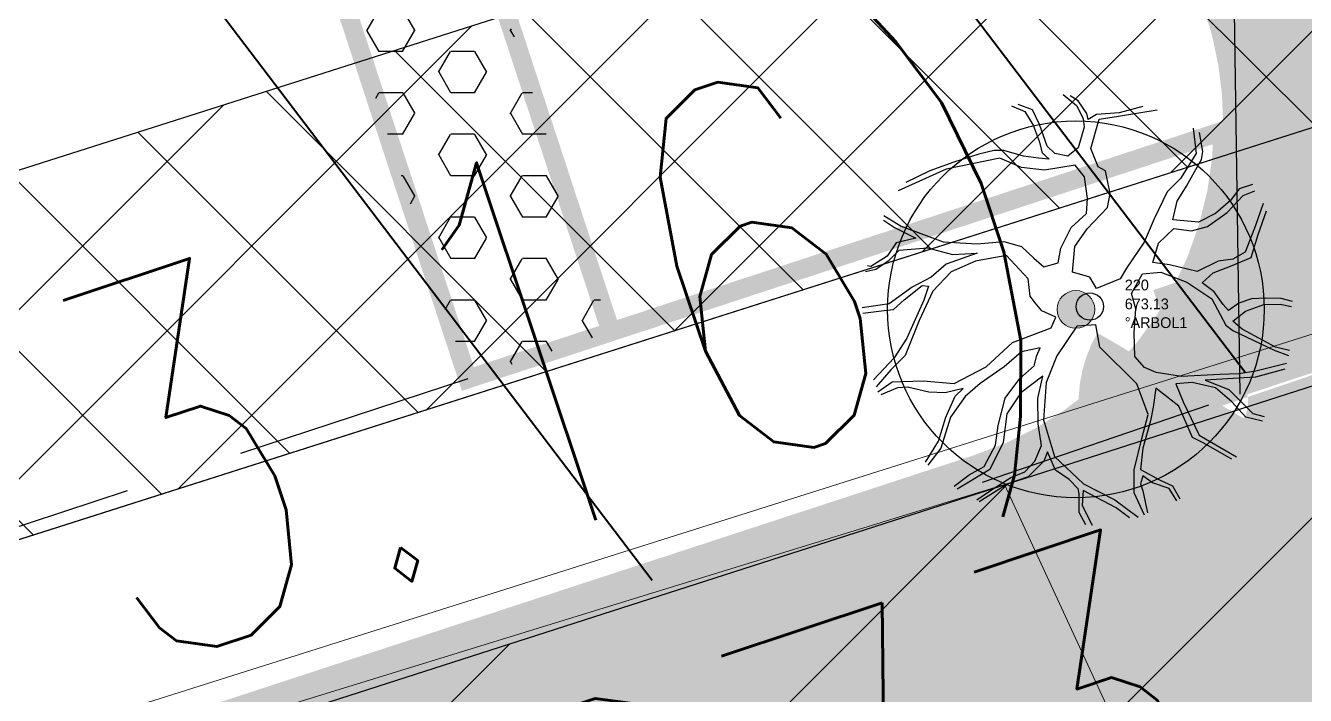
# Model space of a CAD drawing. Extents: x 350769 to 354978, y 6304672 to 6307963.
# Drawn here: x 352330.526 to 352333.924, y 6305352.437 to 6305354.215 of the extents above; entities that cross this region are included whole.
import ezdxf

# ---------------------------------------------------------------- set-up
doc = ezdxf.new("R2010")
doc.units = 0
doc.header["$PDMODE"] = 35
doc.header["$PDSIZE"] = 0.03
for name, pattern in [('CONTINUOS', [0]), ('DASHED', [19.05, 12.7, -6.35]), ('HIDDEN', [9.525, 6.35, -3.175])]:
    doc.linetypes.add(name, pattern=pattern)
doc.layers.get('0').update_dxf_attribs({"linetype": 'CONTINUOUS'})
doc.layers.get('Defpoints').update_dxf_attribs({"linetype": 'CONTINUOUS'})
for name, color, linetype in [('00-S2_ALL AREA APORTANTES', 150, 'CONTINUOUS'), ('00_Demarcacion Existente', 252, 'CONTINUOUS'), ('01_Dem Ext_Solera tipo A', 5, 'CONTINUOUS'), ('01_Dem Ext_Vereda HC', 1, 'CONTINUOUS'), ('02_Geo ext_Acotamiento', 7, 'CONTINUOUS'), ('03_Pav ext_HCV', 34, 'CONTINUOUS'), ('03_Pav proy_Baldosa Podotactil', 4, 'CONTINUOUS'), ('03_Pav proy_Rebaje de vereda', 5, 'DASHED'), ('03_Pav proy_Solera Tipo A', 1, 'CONTINUOUS'), ('03_S2_Pav ext_Borde vereda', 7, 'CONTINUOUS'), ('03_S2_Pav ext_Solera Tipo C', 16, 'CONTINUOS'), ('03_S3_Pav ext_Cota', 2, 'CONTINUOUS'), ('1-ARBOLES DIAM COPA', 252, 'ZIGZAG'), ('1-ARBOLES TRONCO', 20, 'CONTINUOUS'), ('1-PAVIMENTO', 161, 'CONTINUOUS'), ('1-SOLERA', 212, 'CONTINUOUS'), ('1-VEREDA', 251, 'CONTINUOUS'), ('2-ACHURADO PAVIMENTO HORMIGON 3', 8, 'CONTINUOUS'), ('C-TOPO-MINR', 8, 'CONTINUOUS'), ('LE_proyección abajo', 4, 'HIDDEN'), ('V-NODE-TEXT', 1, 'CONTINUOUS'), ('Z-ARBOL1', 253, 'CONTINUOUS')]:
    doc.layers.add(name, color=color, linetype=linetype)
doc.layers.add('0_ASD_TOPOGRAFIA_ELEMENTOS', color=9, linetype='CONTINUOS', lineweight=5, true_color=0xbdbdbd)
doc.styles.add('JPG_2MM', font='simplex.shx', dxfattribs={"height": 1})
doc.styles.add('ROMANS', font='romans.shx', dxfattribs={"width": 0.65})
doc.linetypes.add('SOLERA_A_DEMOLER', pattern='A,2,-0.5,0,-0.5,2,["X",STANDARD,S=2,R=0,X=-2,Y=-1],1', length=6)
doc.linetypes.add('ZIGZAG', pattern='A,0.0001,-0.2,[131,ltypeshp.shx,S=0.2,R=0,X=-0.2,Y=0],-0.4,[131,ltypeshp.shx,S=0.2,R=180,X=0.2,Y=0],-0.2', length=0.8001)
doc.dimstyles.new('Principal', dxfattribs={"dimscale": 0, "dimtxt": 2, "dimasz": 2, "dimexe": 1, "dimexo": 1, "dimtad": 1, "dimrnd": 0.05, "dimzin": 1, "dimtxsty": 'ROMANS', "dimcen": 2.5, "dimclrt": 2, "dimaunit": 2, "dimadec": 0, "dimazin": 0, "dimtfac": 1, "dimtmove": 0, "dimatfit": 3, "dimfxl": 1, "dimfxlon": 1, "dimarcsym": 0})

# ---------------------------------------------------------------- blocks, each defined once
blk = doc.blocks.new('ARBOL1')
at = {"layer": 'Z-ARBOL1', "color": 9, "linetype": 'Continuous', "true_color": 0xbdbdbd}
for p, q in [((-0.2028, 1.6137), (-0.1019, 1.5304)), ((-0.0882, 1.5663), (-0.1497, 1.6036)), ((-0.024, 1.4707), (-0.0882, 1.5663)), ((-0.5964, 1.5287), (-0.4952, 1.4837)), ((-0.4374, 1.4984), (-0.5465, 1.5383)), ((-0.4952, 1.4837), (-0.4322, 1.382)), ((-0.3835, 1.3855), (-0.4374, 1.4984)), ((-0.1019, 1.5304), (-0.0522, 1.4312)), ((-0.0125, 1.4237), (-0.024, 1.4707)), ((0.05, 1.463), (-0.0125, 1.4237)), ((0.2237, 1.4747), (0.05, 1.463)), ((0.219, 1.4499), (0.5125, 1.4985)), ((0.4046, 1.5235), (0.2237, 1.4747)), ((-0.4322, 1.382), (-0.3872, 1.2581)), ((-0.3258, 1.2208), (-0.3835, 1.3855)), ((-0.0441, 1.3656), (-0.0881, 1.2075)), ((-0.0522, 1.4312), (-0.0441, 1.3656)), ((0.007, 1.2022), (0.0705, 1.4271)), ((0.0705, 1.4271), (0.219, 1.4499)), ((0.786, 1.3589), (0.8097, 1.1643)), ((0.8608, 1.1802), (0.8337, 1.3263)), ((-0.7299, 1.189), (-0.8453, 1.1597)), ((-0.6546, 1.1874), (-0.7299, 1.189)), ((-0.5047, 1.146), (-0.6546, 1.1874)), ((-0.3872, 1.2581), (-0.3628, 1.1703)), ((-0.3628, 1.1703), (-0.3103, 1.1217)), ((-0.2678, 1.1649), (-0.3258, 1.2208)), ((-0.0881, 1.2075), (-0.1684, 1.146)), ((0.0629, 1.0633), (0.007, 1.2022)), ((0.849, 1.1185), (0.8608, 1.1802)), ((-1.0352, 1.0999), (-1.2195, 1.0326)), ((-0.6863, 1.1294), (-1.0933, 1.0469)), ((-0.8453, 1.1597), (-1.0352, 1.0999)), ((-0.5212, 1.0595), (-0.6863, 1.1294)), ((-0.391, 1.1308), (-0.5047, 1.146)), ((-0.3103, 1.1217), (-0.391, 1.1308)), ((-0.1128, 1.0777), (-0.3466, 1.039)), ((-0.1684, 1.146), (-0.2678, 1.1649)), ((-0.0408, 0.9871), (-0.1128, 1.0777)), ((0.8097, 1.1643), (0.6913, 0.9755)), ((0.797, 1.0258), (0.849, 1.1185)), ((-1.0933, 1.0469), (-1.4605, 0.8819)), ((-1.2195, 1.0326), (-1.4009, 0.9455)), ((-0.3466, 1.039), (-0.5212, 1.0595)), ((-0.0174, 0.8224), (-0.0408, 0.9871)), ((0.1189, 1.0335), (0.0629, 1.0633)), ((0.1546, 0.8602), (0.1189, 1.0335)), ((0.6913, 0.9755), (0.5894, 0.8732)), ((0.7348, 0.916), (0.797, 1.0258)), ((0.6649, 0.8012), (0.7348, 0.916)), ((1.1362, 0.8971), (1.071, 0.8071)), ((1.2383, 0.9288), (1.1362, 0.8971)), ((1.1678, 0.8462), (1.2565, 0.8805)), ((-0.0253, 0.7086), (-0.0174, 0.8224)), ((0.1345, 0.7551), (0.1546, 0.8602)), ((0.5894, 0.8732), (0.4886, 0.6682)), ((0.6312, 0.6603), (0.6649, 0.8012)), ((1.071, 0.8071), (0.9559, 0.7073)), ((1.0467, 0.7156), (1.1678, 0.8462)), ((1.3207, 0.785), (1.2612, 0.617)), ((-1.5681, 0.6944), (-1.4368, 0.6129)), ((-0.1416, 0.6028), (-0.0253, 0.7086)), ((-0.02, 0.5924), (0.1345, 0.7551)), ((0.9559, 0.7073), (0.8267, 0.6423)), ((0.8961, 0.6098), (1.0467, 0.7156)), ((1.2826, 0.5488), (1.3444, 0.7292)), ((-1.5724, 0.6578), (-1.4867, 0.6031)), ((-1.4867, 0.6031), (-1.3241, 0.5208)), ((-1.4368, 0.6129), (-1.1164, 0.494)), ((-0.2198, 0.4446), (-0.1416, 0.6028)), ((-0.1146, 0.4566), (-0.02, 0.5924)), ((0.4886, 0.6682), (0.4134, 0.4904)), ((0.5218, 0.4825), (0.6393, 0.5947)), ((0.8267, 0.6423), (0.6312, 0.6603)), ((0.6393, 0.5947), (0.7729, 0.5756)), ((0.7729, 0.5756), (0.8961, 0.6098)), ((1.2612, 0.617), (1.2065, 0.4737)), ((-1.3241, 0.5208), (-1.4749, 0.4856)), ((-1.1164, 0.494), (-0.8588, 0.4769)), ((-0.8588, 0.4769), (-0.6562, 0.4959)), ((-0.6562, 0.4959), (-0.5195, 0.457)), ((0.4134, 0.4904), (0.2794, 0.2918)), ((1.2285, 0.3735), (1.2826, 0.5488)), ((-1.4749, 0.4856), (-1.5426, 0.3831)), ((-1.5274, 0.3546), (-1.4513, 0.4298)), ((-1.4513, 0.4298), (-1.2353, 0.4462)), ((-1.2353, 0.4462), (-1.0456, 0.3972)), ((-0.8586, 0.4064), (-1.094, 0.3233)), ((-1.0456, 0.3972), (-0.8586, 0.4064)), ((-0.5195, 0.457), (-0.4264, 0.3688)), ((-0.241, 0.3334), (-0.2198, 0.4446)), ((-0.1312, 0.2612), (-0.1146, 0.4566)), ((0.4802, 0.3368), (0.5218, 0.4825)), ((1.1815, 0.4143), (1.089, 0.3616)), ((1.2065, 0.4737), (1.1815, 0.4143)), ((-1.6674, 0.3044), (-1.6938, 0.3095)), ((-1.5426, 0.3831), (-1.6674, 0.3044)), ((-1.6299, 0.2845), (-1.5274, 0.3546)), ((-1.094, 0.3233), (-1.2091, 0.2235)), ((-0.8704, 0.3446), (-1.0571, 0.2649)), ((-0.6353, 0.3894), (-0.8704, 0.3446)), ((-0.4704, 0.2106), (-0.6353, 0.3894)), ((-0.4264, 0.3688), (-0.3498, 0.3029)), ((-0.3498, 0.3029), (-0.241, 0.3334)), ((0.6072, 0.3189), (0.4802, 0.3368)), ((0.8169, 0.2662), (0.6072, 0.3189)), ((0.976, 0.3447), (0.8169, 0.2662)), ((0.9384, 0.2558), (1.0717, 0.3072)), ((1.089, 0.3616), (0.976, 0.3447)), ((1.0717, 0.3072), (1.2285, 0.3735)), ((-1.7086, 0.2675), (-1.6299, 0.2845)), ((-1.2091, 0.2235), (-1.3538, 0.1486)), ((-1.0571, 0.2649), (-1.1949, 0.1183)), ((-0.4542, 0.0795), (-0.4704, 0.2106)), ((-0.0012, 0.2236), (-0.1312, 0.2612)), ((0.0509, 0.1368), (-0.0012, 0.2236)), ((0.2299, 0.2116), (0.0509, 0.1368)), ((0.2794, 0.2918), (0.2299, 0.2116)), ((0.3182, 0.0987), (0.4017, 0.2492)), ((0.4017, 0.2492), (0.5413, 0.2611)), ((0.5413, 0.2611), (0.7395, 0.1848)), ((0.8556, 0.1819), (0.9384, 0.2558)), ((-1.3538, 0.1486), (-1.5291, 0.0218)), ((-1.4137, 0.0511), (-1.2763, 0.1594)), ((-1.1949, 0.1183), (-1.2994, -0.1052)), ((-1.2763, 0.1594), (-1.2288, 0.1567)), ((-1.2288, 0.1567), (-1.2632, 0.048)), ((0.351, -0.0165), (0.3182, 0.0987)), ((0.7395, 0.1848), (0.9283, 0.0591)), ((0.9456, 0.1135), (0.8556, 0.1819)), ((1.0163, 0.0167), (0.9456, 0.1135)), ((-1.5291, 0.0218), (-1.734, -0.0095)), ((-1.4963, -0.0228), (-1.4137, 0.0511)), ((-1.2632, 0.048), (-1.3938, -0.241)), ((-0.4161, 0.0274), (-0.4542, 0.0795)), ((-0.3659, -0.0335), (-0.4161, 0.0274)), ((0.9283, 0.0591), (1.0343, -0.1405)), ((1.0556, -0.0292), (1.0163, 0.0167)), ((1.1348, 0.0261), (1.0556, -0.0292)), ((1.2303, 0.0592), (1.1348, 0.0261)), ((1.1849, -0.0347), (1.325, 0.0155)), ((1.3409, 0.0637), (1.2303, 0.0592)), ((1.325, 0.0155), (1.4489, 0.0175)), ((1.4571, 0.0608), (1.3409, 0.0637)), ((1.4489, 0.0175), (1.535, 0.0011)), ((1.5421, 0.0381), (1.4571, 0.0608)), ((-1.7279, -0.0491), (-1.545, -0.0263)), ((-1.545, -0.0263), (-1.4963, -0.0228)), ((-0.258, -0.0797), (-0.3659, -0.0335)), ((-0.2944, -0.1624), (-0.258, -0.0797)), ((0.3367, -0.1996), (0.351, -0.0165)), ((1.0878, -0.1122), (1.1849, -0.0347)), ((-1.2994, -0.1052), (-1.4054, -0.3733)), ((-0.59, -0.2726), (-0.2944, -0.1624)), ((-0.0996, -0.1484), (-0.2527, -0.3753)), ((0.0466, -0.1378), (-0.0996, -0.1484)), ((0.0755, -0.3099), (0.0466, -0.1378)), ((1.0343, -0.1405), (1.0881, -0.1827)), ((1.159, -0.1706), (1.0878, -0.1122)), ((1.0881, -0.1827), (1.4027, -0.3324)), ((1.3206, -0.2591), (1.159, -0.1706)), ((-1.3938, -0.241), (-1.4907, -0.3891)), ((-0.7903, -0.4586), (-0.59, -0.2726)), ((0.3434, -0.3802), (0.3367, -0.1996)), ((1.414, -0.3089), (1.3206, -0.2591)), ((-1.4907, -0.3891), (-1.6464, -0.5579)), ((-1.4054, -0.3733), (-1.5151, -0.4804)), ((-0.5211, -0.3434), (-0.653, -0.4592)), ((-0.3781, -0.313), (-0.5211, -0.3434)), ((-0.425, -0.4514), (-0.4032, -0.3723)), ((-0.4032, -0.3723), (-0.3781, -0.313)), ((-0.2527, -0.3753), (-0.3326, -0.578)), ((0.3587, -0.5881), (0.0755, -0.3099)), ((0.4166, -0.4646), (0.3434, -0.3802)), ((1.4027, -0.3324), (1.5113, -0.3727)), ((1.5189, -0.3354), (1.414, -0.3089)), ((-1.5151, -0.4804), (-1.6283, -0.61)), ((-1.034, -0.585), (-0.7903, -0.4586)), ((-0.653, -0.4592), (-0.8348, -0.5846)), ((-0.5324, -0.5462), (-0.425, -0.4514)), ((0.5058, -0.5009), (0.4166, -0.4646)), ((1.4851, -0.4763), (1.2609, -0.536)), ((1.4968, -0.4343), (1.2626, -0.4915)), ((-1.6133, -0.6479), (-1.505, -0.572)), ((-1.505, -0.572), (-1.2705, -0.5656)), ((-1.2705, -0.5656), (-1.034, -0.585)), ((-0.8348, -0.5846), (-0.9499, -0.6844)), ((-0.6438, -0.698), (-0.5324, -0.5462)), ((-0.3573, -0.5284), (-0.5259, -0.6563)), ((-0.397, -0.7002), (-0.3573, -0.5284)), ((-0.3326, -0.578), (-0.3525, -0.8625)), ((0.6989, -0.5313), (0.5058, -0.5009)), ((0.7792, -0.5786), (0.6542, -0.5868)), ((0.9901, -0.5164), (0.6989, -0.5313)), ((0.9568, -0.619), (0.7792, -0.5786)), ((1.2609, -0.536), (0.879, -0.5593)), ((0.879, -0.5593), (1.0574, -0.6317)), ((1.135, -0.512), (0.9901, -0.5164)), ((1.2626, -0.4915), (1.135, -0.512)), ((-1.4657, -0.618), (-1.5925, -0.6707)), ((-1.3894, -0.6134), (-1.4657, -0.618)), ((-1.2251, -0.6512), (-1.3894, -0.6134)), ((-1.1022, -0.6553), (-1.2251, -0.6512)), ((-0.9659, -0.6237), (-1.1022, -0.6553)), ((-1.0252, -0.6828), (-0.9659, -0.6237)), ((-0.5259, -0.6563), (-0.6318, -0.8155)), ((0.4445, -0.8222), (0.3587, -0.5881)), ((0.5033, -0.6221), (0.4827, -0.7655)), ((0.6764, -0.7576), (0.5033, -0.6221)), ((0.6542, -0.5868), (0.7099, -0.7255)), ((1.0805, -0.7258), (0.9568, -0.619)), ((1.0574, -0.6317), (1.2421, -0.8143)), ((-1.0967, -0.8421), (-1.0252, -0.6828)), ((-0.9499, -0.6844), (-1.0624, -0.8423)), ((-0.6971, -0.9055), (-0.6438, -0.698)), ((-0.3927, -0.8932), (-0.397, -0.7002)), ((0.4827, -0.7655), (0.4627, -0.8705)), ((0.7821, -0.9955), (0.6764, -0.7576)), ((0.7099, -0.7255), (0.8331, -0.9797)), ((1.1887, -0.8426), (1.0805, -0.7258)), ((-1.152, -1.0238), (-1.0967, -0.8421)), ((-1.0624, -0.8423), (-1.1348, -1.0783)), ((-0.6318, -0.8155), (-0.6599, -1.0344)), ((-0.3525, -0.8625), (-0.2683, -1.1411)), ((0.3959, -1.0052), (0.4445, -0.8222)), ((0.4627, -0.8705), (0.4027, -1.0769)), ((1.3134, -0.8727), (1.1887, -0.8426)), ((1.2421, -0.8143), (1.3271, -0.8369)), ((-0.7187, -1.0552), (-0.6971, -0.9055)), ((-0.3692, -1.0578), (-0.3927, -0.8932)), ((-1.2512, -1.1843), (-1.152, -1.0238)), ((-0.8047, -1.2181), (-0.7187, -1.0552)), ((-0.6599, -1.0344), (-0.7607, -1.2393)), ((-0.4192, -1.1764), (-0.3692, -1.0578)), ((0.3367, -1.2437), (0.3959, -1.0052)), ((0.8634, -1.0366), (0.7821, -0.9955)), ((0.8331, -0.9797), (1.1177, -1.1429)), ((1.0798, -1.1613), (0.8634, -1.0366)), ((-1.1348, -1.0783), (-1.2349, -1.2065)), ((-0.3232, -1.105), (-0.3507, -1.1767)), ((-0.2607, -1.245), (-0.3232, -1.105)), ((-0.2683, -1.1411), (-0.0474, -1.3498)), ((0.4027, -1.0769), (0.3854, -1.2402)), ((-0.7607, -1.2393), (-1.0092, -1.3905)), ((-0.9193, -1.2795), (-0.8047, -1.2181)), ((-0.601, -1.3018), (-0.4964, -1.2577)), ((-0.4964, -1.2577), (-0.4192, -1.1764)), ((-0.3507, -1.1767), (-0.4694, -1.2949)), ((-0.1576, -1.316), (-0.2607, -1.245)), ((0.3378, -1.4168), (0.3367, -1.2437)), ((0.3854, -1.2402), (0.5348, -1.3199)), ((-1.0321, -1.3669), (-0.9193, -1.2795)), ((-0.6238, -1.3488), (-0.8422, -1.4865)), ((-0.7492, -1.3953), (-0.601, -1.3018)), ((-0.4694, -1.2949), (-0.6238, -1.3488)), ((-0.0888, -1.3867), (-0.1576, -1.316)), ((-0.0474, -1.3498), (0.1901, -1.472)), ((0.4036, -1.2885), (0.3851, -1.349)), ((0.3851, -1.349), (0.4023, -1.4035)), ((0.476, -1.3407), (0.4036, -1.2885)), ((0.6049, -1.3846), (0.476, -1.3407)), ((0.5348, -1.3199), (0.6295, -1.3637)), ((0.6295, -1.3637), (0.6858, -1.4641)), ((-0.8596, -1.4702), (-0.7492, -1.3953)), ((-0.0825, -1.4263), (-0.0888, -1.3867)), ((-0.082, -1.5674), (-0.0825, -1.4263)), ((-0.0502, -1.4004), (-0.0582, -1.5143)), ((0.1994, -1.5314), (-0.0502, -1.4004)), ((0.4161, -1.5877), (0.3378, -1.4168)), ((0.4023, -1.4035), (0.4389, -1.5706)), ((0.6623, -1.4787), (0.6049, -1.3846)), ((-0.0582, -1.5143), (0.0165, -1.6631)), ((0.1901, -1.472), (0.3679, -1.6026)), ((0.3013, -1.6085), (0.1994, -1.5314)), ((-0.0311, -1.6603), (-0.082, -1.5674))]:
    blk.add_line(p, q, dxfattribs=at)
at = {"layer": 'Z-ARBOL1', "color": 9, "true_color": 0xbdbdbd}
blk.add_circle((0, 0), 0.1039, dxfattribs=at)
blk = doc.blocks.new('*U828', base_point=(352333.38, 6305353.475))
at = {"layer": 'Z-ARBOL1', "linetype": 'ByBlock', "lineweight": -2, "xscale": 0.6103500074515726, "yscale": 0.6103500074515726, "zscale": 0.6103500074515726}
blk.add_blockref('ARBOL1', (352333.38, 6305353.475), dxfattribs=at)
at = {"layer": 'V-NODE-TEXT', "linetype": 'ByBlock', "char_height": 0.05}
for s, insert, attachment_point in [('220', (352333.5425, 6305353.575), 4), ('673.13', (352333.5425, 6305353.5125), 1), ('°ARBOL1', (352333.5425, 6305353.4), 4)]:
    blk.add_mtext(s, dxfattribs=dict(at, insert=insert, attachment_point=attachment_point))
blk = doc.blocks.new('*D1091')
at = {"layer": '02_Geo ext_Acotamiento', "color": 0, "lineweight": -2, "transparency": 16777216}
for p, q in [((352333.4561, 6305351.8153), (352333.7672, 6305350.865)), ((352332.6613, 6305351.0291), (352326.1549, 6305348.8992)), ((352325.049, 6305349.0633), (352325.3601, 6305348.113))]:
    blk.add_line(p, q, dxfattribs=at)
at = {"layer": '02_Geo ext_Acotamiento', "color": 0, "transparency": 16777216}
for points in [[(352332.6094, 6305351.1875), (352332.7131, 6305350.8707), (352333.6117, 6305351.3402)], [(352326.103, 6305349.0576), (352326.2067, 6305348.7408), (352325.2045, 6305348.5881)]]:
    blk.add_solid(points, dxfattribs=at)
at = {"layer": 'Defpoints', "color": 0, "transparency": 16777216}
for p in [(352333.0672, 6305353.0033), (352324.6601, 6305350.2513), (352325.2045, 6305348.5881)]:
    blk.add_point(p, dxfattribs=at)
at = {"layer": '02_Geo ext_Acotamiento', "color": 2, "transparency": 16777216, "insert": (352329.1257, 6305350.8268), "char_height": 1, "attachment_point": 5, "rotation": 18.1254, "style": 'ROMANS'}
blk.add_mtext('8,85', dxfattribs=at)
blk = doc.blocks.new('*D1098')
at = {"layer": '02_Geo ext_Acotamiento', "color": 0, "lineweight": -2, "transparency": 16777216}
for p, q in [((352330.8644, 6305355.8235), (352330.0596, 6305358.302)), ((352329.0884, 6305355.584), (352328.7796, 6305356.5351)), ((352329.7072, 6305353.6784), (352330.8644, 6305355.8235)), ((352329.3973, 6305354.6329), (352329.8728, 6305354.7873)), ((352329.3973, 6305354.6329), (352330.0171, 6305352.7239)), ((352329.3973, 6305354.6329), (352330.0171, 6305352.7239)), ((352330.0171, 6305352.7239), (352330.4927, 6305352.8783)), ((352330.326, 6305351.7728), (352330.6348, 6305350.8217))]:
    blk.add_line(p, q, dxfattribs=at)
at = {"layer": '02_Geo ext_Acotamiento', "color": 0, "transparency": 16777216}
for points in [[(352329.2469, 6305355.6354), (352328.9299, 6305355.5325), (352329.3973, 6305354.6329)], [(352330.4845, 6305351.8243), (352330.1675, 6305351.7213), (352330.0171, 6305352.7239)]]:
    blk.add_solid(points, dxfattribs=at)
at = {"layer": 'Defpoints', "color": 0, "transparency": 16777216}
for p in [(352329.1171, 6305354.5419), (352330.0171, 6305352.7239), (352329.737, 6305352.6329)]:
    blk.add_point(p, dxfattribs=at)
at = {"layer": '02_Geo ext_Acotamiento', "color": 2, "transparency": 16777216, "insert": (352331.3254, 6305357.3431), "char_height": 1, "attachment_point": 5, "rotation": 287.9897, "style": 'ROMANS'}
blk.add_mtext('2,00', dxfattribs=at)
blk = doc.blocks.new('A$C66036E5C')
at = {"layer": 'LE_proyección abajo', "color": 210, "linetype": 'DASHED', "ltscale": 20}
blk.add_arc((88.3102, 32.2046), 31.9084, 130.23191, 77.10733, dxfattribs=at)
blk = doc.blocks.new('*U4870', base_point=(352333.38, 6305353.475))
at = {"layer": 'Z-ARBOL1', "linetype": 'ByBlock', "lineweight": -2, "xscale": 0.6103500074515726, "yscale": 0.6103500074515726, "zscale": 0.6103500074515726}
blk.add_blockref('ARBOL1', (352333.38, 6305353.475), dxfattribs=at)
at = {"layer": 'V-NODE-TEXT', "linetype": 'ByBlock', "char_height": 0.05}
for s, insert, attachment_point in [('220', (352333.5425, 6305353.575), 4), ('673.13', (352333.5425, 6305353.5125), 1), ('°ARBOL1', (352333.5425, 6305353.4), 4)]:
    blk.add_mtext(s, dxfattribs=dict(at, insert=insert, attachment_point=attachment_point))
blk = doc.blocks.new('TOPOGRAFIA')
at = {"layer": '1-ARBOLES TRONCO', "lineweight": 0, "true_color": 0xbdbdbd}
h = blk.add_hatch(color=9, dxfattribs=at)
h.dxf.hatch_style = 1
h.paths.add_polyline_path([(390333.265, 6302353.462, 1), (390333.365, 6302353.462, 1)])
at = {"layer": '1-ARBOLES DIAM COPA', "color": 9, "lineweight": 0, "true_color": 0xbdbdbd}
blk.add_circle((390333.315, 6302353.462), 0.5, dxfattribs=at)
at = {"layer": '1-ARBOLES TRONCO', "color": 9, "linetype": 'Continuous', "lineweight": 0, "true_color": 0xbdbdbd}
blk.add_circle((390333.315, 6302353.462), 0.05, dxfattribs=at)
at = {"layer": '1-PAVIMENTO', "color": 9, "lineweight": 0, "true_color": 0xbdbdbd}
blk.add_lwpolyline([(390337.514, 6302354.407), (390328.048, 6302351.365)], dxfattribs=at)
at = {"layer": '1-SOLERA', "color": 9, "lineweight": 0, "true_color": 0xbdbdbd}
blk.add_line((390337.524, 6302354.529), (390328.006, 6302351.52), dxfattribs=at)
at = {"layer": '1-VEREDA', "color": 9, "lineweight": 0, "true_color": 0xbdbdbd, "flags": 128}
blk.add_lwpolyline([(390380.0782, 6302371.0739), (390359.3556, 6302362.9242), (390346.0273, 6302357.94), (390335.9051, 6302354.5687), (390327.1511, 6302351.7819), (390327.0881, 6302351.2838, -0.353169), (390323.012, 6302353.793), (390322.753, 6302354.269), (390322.335, 6302357.95), (390321.696, 6302366.337), (390320.8564, 6302376.5223), (390320.0647, 6302387.2542), (390319.3187, 6302396.3282), (390318.7336, 6302404.1325), (390317.9588, 6302413.912), (390317.1974, 6302423.9054), (390316.3973, 6302434.2974), (390315.5799, 6302445.0448), (390314.6863, 6302456.4784), (390313.971, 6302466.098), (390313.1744, 6302476.772)], format="xyb", dxfattribs=at)
blk.add_lwpolyline([(390315.1327, 6302476.7098), (390315.8277, 6302467.8277), (390316.1928, 6302463.1713), (390316.3765, 6302460.379), (390316.9477, 6302453.4011), (390317.6023, 6302444.3645), (390318.5436, 6302432.7871), (390318.5786, 6302432.4095), (390318.8092, 6302429.3615), (390319.7262, 6302417.0104), (390321.02, 6302399.7356), (390321.9594, 6302388.2883), (390323.7538, 6302365.3769), (390324.6267, 6302354.2176), (390325.6496, 6302353.0722), (390326.8674, 6302352.6729), (390335.6529, 6302355.4697), (390346.3781, 6302359.0478), (390358.6609, 6302363.5974)], dxfattribs=at)
at = {"layer": 'C-TOPO-MINR', "color": 9, "linetype": 'Continuous', "lineweight": 0, "true_color": 0xbdbdbd, "elevation": 673}
blk.add_lwpolyline([(390335.7225, 6302347.3802), (390333.1258, 6302352.9968), (390330.7039, 6302352.2518), (390328.0189, 6302351.4723), (390326.1057, 6302351.6351), (390325.3337, 6302351.9671), (390325.04, 6302352.1142), (390324.9887, 6302352.0815), (390324.9649, 6302352.1392), (390324.703, 6302352.1903), (390323.866, 6302352.7655), (390323.2692, 6302353.4483), (390322.9637, 6302353.797), (390322.7537, 6302354.1852), (390322.7211, 6302354.2561), (390322.565, 6302355.0921), (390322.5363, 6302356.1777), (390322.7169, 6302357.3279), (390322.4517, 6302358.5611), (390322.2649, 6302358.8701), (390321.8401, 6302360.6257), (390321.64, 6302361.3654), (390320.7277, 6302360.3504), (390318.6611, 6302357.1029)], dxfattribs=at)
at = {"layer": 'Z-ARBOL1', "color": 9, "lineweight": 0, "true_color": 0xbdbdbd, "xscale": 0.5713118238491006, "yscale": 0.5713118238491006, "zscale": 0.5713118238491006}
blk.add_blockref('*U4870', (390333.3521, 6302353.4694), dxfattribs=at)

msp = doc.modelspace()

# ---------------------------------------------------------------- hatches: boundary and pattern name
at = {"layer": '00-S2_ALL AREA APORTANTES', "linetype": 'DASHED', "lineweight": 40, "ltscale": 0.25}
h = msp.add_hatch(dxfattribs=at)
h.set_pattern_fill('ANSI31', color=150, scale=0.5, angle=82.24516605)
h.paths.add_polyline_path([(352342.4949, 6305372.0701), (352339.5515, 6305370.0442), (352333.1057, 6305367.2276), (352323.6447, 6305365.2435), (352324.6741, 6305350.1059), (352331.0597, 6305352.3462), (352350.9113, 6305359.3067)])
at = {"layer": '00_Demarcacion Existente'}
h = msp.add_hatch(color=253, dxfattribs=at)
h.dxf.hatch_style = 1
h.paths.add_polyline_path([(352312.2331, 6305342.9156), (352311.2819, 6305345.3223), (352327.5934, 6305351.1489), (352327.7365, 6305350.7302), (352328.6828, 6305351.0535), (352328.5445, 6305351.4584), (352350.4632, 6305358.8855), (352351.3619, 6305356.483), (352333.9227, 6305350.4952), (352331.2368, 6305349.6073)])
at = {"layer": '01_Dem Ext_Vereda HC'}
h = msp.add_hatch(dxfattribs=at)
h.set_pattern_fill('ANSI37', color=256, scale=0.1, style=0)
h.set_pattern_definition([(45, (-2097.35618, 416.16158), (-0.224506403027, 0.224506403027), []), (135, (-2097.35618, 416.16158), (-0.224506403027, -0.224506403027), [])])
edge = h.paths.add_edge_path()
edge.add_line((352324.6267, 6305354.2176), (352323.7538, 6305365.3769))
edge.add_line((352323.7538, 6305365.3769), (352321.9594, 6305388.2883))
edge.add_line((352321.9594, 6305388.2883), (352321.02, 6305399.7356))
edge.add_line((352321.02, 6305399.7356), (352319.7262, 6305417.0104))
edge.add_line((352319.7262, 6305417.0104), (352318.8092, 6305429.3615))
edge.add_line((352318.8092, 6305429.3615), (352318.5786, 6305432.4095))
edge.add_line((352318.5786, 6305432.4095), (352318.5436, 6305432.7871))
edge.add_line((352318.5436, 6305432.7871), (352317.6023, 6305444.3645))
edge.add_line((352317.6023, 6305444.3645), (352316.9477, 6305453.4011))
edge.add_line((352316.9477, 6305453.4011), (352316.3765, 6305460.379))
edge.add_line((352316.3765, 6305460.379), (352316.1928, 6305463.1713))
edge.add_line((352316.1928, 6305463.1713), (352315.8277, 6305467.8277))
edge.add_line((352315.8277, 6305467.8277), (352315.1327, 6305476.7098))
edge.add_line((352315.1327, 6305476.7098), (352314.3995, 6305486.4697))
edge.add_line((352314.3995, 6305486.4697), (352313.7052, 6305495.1448))
edge.add_line((352313.7052, 6305495.1448), (352312.752, 6305507.9856))
edge.add_line((352312.752, 6305507.9856), (352311.9229, 6305518.7511))
edge.add_line((352311.9229, 6305518.7511), (352311.3466, 6305530.8288))
edge.add_line((352311.3466, 6305530.8288), (352311.4195, 6305536.1783))
edge.add_line((352311.4195, 6305536.1783), (352311.0485, 6305538.1915))
edge.add_line((352311.0485, 6305538.1915), (352311.4278, 6305540.6007))
edge.add_line((352311.4278, 6305540.6007), (352312.8706, 6305541.961))
edge.add_line((352312.8706, 6305541.961), (352312.3195, 6305548.0065))
edge.add_line((352312.3195, 6305548.0065), (352310.4907, 6305552.1251))
edge.add_line((352310.4907, 6305552.1251), (352309.8571, 6305554.8005))
edge.add_line((352309.8571, 6305554.8005), (352308.8419, 6305562.0425))
edge.add_line((352308.8419, 6305562.0425), (352307.8405, 6305562.7805))
edge.add_line((352307.8405, 6305562.7805), (352306.9354, 6305569.1377))
edge.add_line((352306.9354, 6305569.1377), (352305.3234, 6305578.1584))
edge.add_line((352305.3234, 6305578.1584), (352304.3547, 6305583.7865))
edge.add_line((352304.3547, 6305583.7865), (352303.2696, 6305583.7297))
edge.add_line((352303.2696, 6305583.7297), (352303.301, 6305583.5002))
edge.add_line((352303.301, 6305583.5002), (352304.5513, 6305576.3294))
edge.add_line((352304.5513, 6305576.3294), (352306.0126, 6305568.0872))
edge.add_line((352306.0126, 6305568.0872), (352306.8647, 6305561.9159))
edge.add_line((352306.8647, 6305561.9159), (352307.7151, 6305555.3225))
edge.add_line((352307.7151, 6305555.3225), (352308.8329, 6305550.6402))
edge.add_line((352308.8329, 6305550.6402), (352310.8845, 6305546.6361))
edge.add_line((352310.8845, 6305546.6361), (352311.4118, 6305543.8774))
edge.add_line((352311.4118, 6305543.8774), (352310.0299, 6305538.7277))
edge.add_line((352310.0299, 6305538.7277), (352309.4795, 6305534.3039))
edge.add_line((352309.4795, 6305534.3039), (352309.4116, 6305528.2022))
edge.add_line((352309.4116, 6305528.2022), (352309.9602, 6305517.5921))
edge.add_line((352309.9602, 6305517.5921), (352310.7318, 6305507.7987))
edge.add_line((352310.7318, 6305507.7987), (352311.5892, 6305496.7346))
edge.add_line((352311.5892, 6305496.7346), (352312.4097, 6305486.1203))
edge.add_line((352312.4097, 6305486.1203), (352313.1744, 6305476.772))
edge.add_line((352313.1744, 6305476.772), (352313.971, 6305466.098))
edge.add_line((352313.971, 6305466.098), (352314.6863, 6305456.4784))
edge.add_line((352314.6863, 6305456.4784), (352315.5799, 6305445.0448))
edge.add_line((352315.5799, 6305445.0448), (352316.3973, 6305434.2974))
edge.add_line((352316.3973, 6305434.2974), (352317.1974, 6305423.9054))
edge.add_line((352317.1974, 6305423.9054), (352317.9588, 6305413.912))
edge.add_line((352317.9588, 6305413.912), (352318.7336, 6305404.1325))
edge.add_line((352318.7336, 6305404.1325), (352319.3187, 6305396.3282))
edge.add_line((352319.3187, 6305396.3282), (352320.0647, 6305387.2542))
edge.add_line((352320.0647, 6305387.2542), (352320.8564, 6305376.5223))
edge.add_line((352320.8564, 6305376.5223), (352321.696, 6305366.337))
edge.add_line((352321.696, 6305366.337), (352322.335, 6305357.95))
edge.add_line((352322.335, 6305357.95), (352322.753, 6305354.269))
edge.add_line((352322.753, 6305354.269), (352323.012, 6305353.793))
edge.add_arc((352326.6047, 6305355.0639), 3.8109, 199.4806, 277.2872)
edge.add_line((352327.0881, 6305351.2838), (352327.1511, 6305351.7819))
edge.add_line((352327.1511, 6305351.7819), (352335.9051, 6305354.5687))
edge.add_line((352335.9051, 6305354.5687), (352346.0273, 6305357.94))
edge.add_line((352346.0273, 6305357.94), (352352.723, 6305360.4452))
edge.add_line((352352.723, 6305360.4452), (352352.409, 6305361.2833))
edge.add_line((352352.409, 6305361.2833), (352346.3781, 6305359.0478))
edge.add_line((352346.3781, 6305359.0478), (352335.6529, 6305355.4697))
edge.add_line((352335.6529, 6305355.4697), (352326.8674, 6305352.6729))
edge.add_line((352326.8674, 6305352.6729), (352325.6496, 6305353.0722))
edge.add_line((352325.6496, 6305353.0722), (352324.6267, 6305354.2176))
at = {"layer": '03_Pav ext_HCV'}
h = msp.add_hatch(dxfattribs=at)
h.set_pattern_fill('SWAMP', color=256, scale=0.025, style=0)
h.set_pattern_definition([(359.999999999, (0, 0), (0.317500000006, 0.5499261309), [0.079375, -0.555625]), (90, (0.0397, -4e-13), (-0.317499999994, 0.549926130908), [0.0396875, -1.06016476181]), (90, (0.0496, -5e-13), (-0.317499999994, 0.549926130908), [0.03175, -1.06810226181]), (90, (0.02977, -3e-13), (-0.317499999994, 0.549926130908), [0.03175, -1.06810226181]), (59.999999999, (0.05953, -6e-13), (-0.317499999563, 0.549926131157), [0.0254, -0.6096]), (119.999999999, (0.01984, -2e-13), (-0.63499999957, 2.56e-10), [0.0254, -0.6096])])
edge = h.paths.add_edge_path()
edge.add_arc((352326.0592, 6305362.9001), 3.5, 23.8892, 183.8902, ccw=False)
edge.add_line((352329.2594, 6305364.3175), (352333.6705, 6305354.3587))
edge.add_arc((352332.7561, 6305353.9537), 1, -71.8746, 23.8902, ccw=False)
edge.add_line((352333.0672, 6305353.0033), (352336.1509, 6305354.0259))
edge.add_line((352336.1509, 6305354.0259), (352335.7648, 6305356.8164))
edge.add_line((352335.7648, 6305356.8164), (352332.7413, 6305382.2816))
edge.add_line((352332.7413, 6305382.2816), (352327.1287, 6305379.1174))
edge.add_arc((352405.4483, 6305410.5911), 84.4071, 201.893343, 204.555221)
edge.add_line((352328.6749, 6305375.514), (352330.5139, 6305371.3621))
edge.add_arc((352329.9653, 6305371.1191), 0.6, -115.4192, 23.8902, ccw=False)
edge.add_arc((352326.0592, 6305362.9001), 8.5, 64.58081, 115.8293)
edge.add_arc((352322.0944, 6305371.091), 0.6, 183.8903, 295.8293, ccw=False)
edge.add_line((352321.4958, 6305371.0503), (352316.0155, 6305451.6398))
edge.add_line((352316.0155, 6305451.6398), (352308.5388, 6305451.0433))
edge.add_line((352308.5388, 6305451.0433), (352315.599, 6305347.2172))
edge.add_arc((352311.611, 6305346.9073), 4, 1.9346, 4.4441, ccw=False)
edge.add_line((352315.6087, 6305347.0423), (352328.048, 6305351.365))
edge.add_line((352328.048, 6305351.365), (352324.6601, 6305350.2513))
edge.add_arc((352324.349, 6305351.2017), 1, 183.8902, 288.1254, ccw=False)
edge.add_line((352323.3513, 6305351.1339), (352323.1769, 6305353.6987))
edge.add_line((352323.1769, 6305353.6987), (352322.8726, 6305358.1729))
edge.add_line((352322.8726, 6305358.1729), (352322.5673, 6305362.6626))
edge = h.paths.add_edge_path()
edge.add_line((352325.9845, 6305452.4351), (352319.5047, 6305451.9181))
edge.add_line((352319.5047, 6305451.9181), (352323.1099, 6305398.9011))
edge.add_line((352323.1099, 6305398.9011), (352323.5014, 6305393.1439))
edge.add_arc((352362.8395, 6305395.8343), 39.4299, 183.91253, 205.08524)
edge.add_line((352327.1287, 6305379.1174), (352332.7413, 6305382.2816))
edge.add_arc((352365.8275, 6305396.3327), 35.9462, 184.38407, 203.0099, ccw=False)
edge.add_line((352329.9865, 6305393.5849), (352329.595, 6305399.342))
edge.add_line((352329.595, 6305399.342), (352325.9845, 6305452.4351))
edge = h.paths.add_edge_path()
edge.add_arc((352321.9471, 6305375.6498), 12.6687, 17.76545, 31.566)
edge.add_line((352332.7413, 6305382.2816), (352335.7648, 6305356.8164))
edge.add_line((352335.7648, 6305356.8164), (352336.1509, 6305354.0259))
edge.add_line((352336.1509, 6305354.0259), (352344.2384, 6305356.817))
edge.add_arc((352347.3003, 6305359.3908), 4, 203.8911, 220.0496, ccw=False)
edge.add_line((352343.643, 6305357.7708), (352334.0116, 6305379.5153))
at = {"layer": '03_Pav proy_Baldosa Podotactil'}
h = msp.add_hatch(dxfattribs=at)
h.set_pattern_fill('HEX', color=256, scale=0.02)
h.set_pattern_definition([(0, (0, 0), (0, 0.109985226308), [0.0635, -0.127]), (120, (0, 0), (-0.0952500000237, -0.054992613154), [0.0635, -0.127]), (60, (0.0635, 0), (-0.0952500000237, 0.054992613154), [0.0635, -0.127])])
h.paths.add_polyline_path([(352331.0766, 6305355.1784), (352331.7006, 6305353.2774), (352332.0806, 6305353.4022), (352331.4567, 6305355.3029)])
at = {"layer": '2-ACHURADO PAVIMENTO HORMIGON 3'}
h = msp.add_hatch(dxfattribs=at)
h.set_pattern_fill('ANSI31', color=256, scale=0.2)
h.set_pattern_definition([(45, (0, 0), (-0.449012806053, 0.449012806053), [])])
edge = h.paths.add_edge_path()
edge.add_line((352341.0348, 6305348.1793), (352347.0716, 6305350.1967))
edge.add_line((352347.0716, 6305350.1967), (352352.0019, 6305351.9356))
edge.add_line((352352.0019, 6305351.9356), (352360.5127, 6305355.1919))
edge.add_line((352360.5127, 6305355.1919), (352362.0477, 6305355.7931))
edge.add_arc((352331.3532, 6305347.0754), 31.9084, 15.85538, 28.5596)
edge.add_line((352359.379, 6305362.3299), (352358.5919, 6305362.0212))
edge.add_line((352358.5919, 6305362.0212), (352346.5306, 6305357.5022))
edge.add_line((352346.5306, 6305357.5022), (352337.514, 6305354.407))
edge.add_line((352337.514, 6305354.407), (352329.5636, 6305351.852))
edge.add_line((352329.5636, 6305351.852), (352329.4772, 6305351.8215))
edge.add_line((352329.4772, 6305351.8215), (352329.9523, 6305350.4304))
edge.add_line((352329.9523, 6305350.4304), (352327.1134, 6305349.4607))
edge.add_line((352327.1134, 6305349.4607), (352326.6485, 6305350.8217))
edge.add_line((352326.6485, 6305350.8217), (352312.7509, 6305345.9074))
edge.add_arc((211152.5794, 6660793.6905), 382451.7231, 291.658738429, 291.659677842, ccw=False)
edge.add_line((352306.923, 6305343.593), (352300.0479, 6305340.901))
edge.add_arc((352331.3532, 6305347.0754), 31.9084, 191.15723, 191.91256)
edge.add_arc((352331.3532, 6305347.0754), 31.9084, 191.91256, 203.81744)
edge.add_line((352302.1623, 6305334.19), (352309.395, 6305337.044))
edge.add_line((352309.395, 6305337.044), (352316.578, 6305339.886))
edge.add_arc((352317.5365, 6305337.4635), 2.6052, 97.7143, 111.5865, ccw=False)
edge.add_line((352317.1868, 6305340.0451), (352327.4086, 6305343.6779))
edge.add_line((352327.4086, 6305343.6779), (352335.441, 6305346.276))
edge.add_line((352335.441, 6305346.276), (352341.0348, 6305348.1793))
edge = h.paths.add_edge_path()
edge.add_arc((352331.3532, 6305347.0754), 31.9084, 336.67433, 358.2614)
edge.add_line((352363.2469, 6305346.1073), (352363.0887, 6305346.0448))
edge.add_line((352363.0887, 6305346.0448), (352337.01, 6305336.469))
edge.add_line((352337.01, 6305336.469), (352330.9692, 6305334.2265))
edge.add_line((352330.9692, 6305334.2265), (352314.0539, 6305328.0047))
edge.add_line((352314.0539, 6305328.0047), (352311.667, 6305327.111))
edge.add_line((352311.667, 6305327.111), (352307.7332, 6305325.6222))
edge.add_arc((352331.3532, 6305347.0754), 31.9084, 222.2476, 246.48001)
edge.add_line((352318.6196, 6305317.8179), (352334.9092, 6305324.2576))
edge.add_line((352334.9092, 6305324.2576), (352360.6537, 6305334.441))

# ---------------------------------------------------------------- linework, layer by layer
at = {"layer": '00_Demarcacion Existente', "const_width": 0.3, "flags": 128}
msp.add_lwpolyline([(352333.5689, 6305353.3711), (352344.1217, 6305356.9625)], dxfattribs=at)
at = {"layer": '01_Dem Ext_Solera tipo A', "linetype": 'SOLERA_A_DEMOLER', "ltscale": 0.25, "flags": 128}
msp.add_lwpolyline([(352328.048, 6305351.365), (352337.514, 6305354.407), (352346.5306, 6305357.5022), (352349.4552, 6305358.598)], dxfattribs=at)
at = {"layer": '01_Dem Ext_Vereda HC', "flags": 128}
msp.add_lwpolyline([(352352.0905, 6305360.2074), (352346.0273, 6305357.94), (352335.9051, 6305354.5687), (352327.1511, 6305351.7819), (352327.0881, 6305351.2838, -0.353169), (352323.012, 6305353.793), (352322.753, 6305354.269), (352322.335, 6305357.95), (352321.696, 6305366.337), (352320.8564, 6305376.5223), (352320.0647, 6305387.2542), (352319.3187, 6305396.3282), (352318.7336, 6305404.1325), (352317.9588, 6305413.912), (352317.1974, 6305423.9054), (352316.3973, 6305434.2974), (352315.5799, 6305445.0448), (352314.6863, 6305456.4784), (352313.971, 6305466.098), (352313.1744, 6305476.772)], format="xyb", dxfattribs=at)
msp.add_lwpolyline([(352315.1327, 6305476.7098), (352315.8277, 6305467.8277), (352316.1928, 6305463.1713), (352316.3765, 6305460.379), (352316.9477, 6305453.4011), (352317.6023, 6305444.3645), (352318.5436, 6305432.7871), (352318.5786, 6305432.4095), (352318.8092, 6305429.3615), (352319.7262, 6305417.0104), (352321.02, 6305399.7356), (352321.9594, 6305388.2883), (352323.7538, 6305365.3769), (352324.6267, 6305354.2176), (352325.6496, 6305353.0722), (352326.8674, 6305352.6729), (352335.6529, 6305355.4697), (352346.3781, 6305359.0478), (352351.7759, 6305361.0471), (352352.409, 6305361.2833), (352352.7232, 6305360.444)], dxfattribs=at)
at = {"layer": '03_Pav proy_Baldosa Podotactil', "const_width": 0.05}
msp.add_lwpolyline([(352331.0766, 6305355.1784), (352331.7006, 6305353.2774), (352332.0806, 6305353.4022), (352331.4567, 6305355.3029)], close=True, dxfattribs=at)
at = {"layer": '03_Pav proy_Rebaje de vereda', "ltscale": 0.02, "const_width": 0.1}
msp.add_lwpolyline([(352333.7561, 6305353.9522, 0.105016), (352333.6705, 6305354.3587), (352333.0247, 6305355.8166)], format="xyb", dxfattribs=at)
at = {"layer": '03_Pav proy_Solera Tipo A', "linetype": 'CONTINUOS', "ltscale": 0.1, "const_width": 0.15}
msp.add_lwpolyline([(352323.549, 6305350.6016, 0.321305), (352324.6601, 6305350.2513), (352333.0672, 6305353.0033, 0.323882), (352333.7561, 6305353.9522, 0.323882)], format="xyb", dxfattribs=at)
at = {"layer": '03_S2_Pav ext_Borde vereda', "linetype": 'DASHED', "ltscale": 0.08}
msp.add_lwpolyline([(352333.7513, 6305353.2369), (352333.3243, 6305381.2413)], dxfattribs=at)
at = {"layer": '03_S2_Pav ext_Borde vereda', "linetype": 'DASHED', "ltscale": 0.05}
for points in [[(352333.0672, 6305353.0033), (352344.2384, 6305356.817)], [(352331.7006, 6305353.2774), (352325.5809, 6305351.2688)]]:
    msp.add_lwpolyline(points, dxfattribs=at)
at = {"layer": '03_S2_Pav ext_Solera Tipo C', "linetype": 'DASHED', "ltscale": 0.025, "const_width": 0.05}
msp.add_lwpolyline([(352333.7561, 6305353.9522), (352332.0806, 6305353.4022)], dxfattribs=at)
at = {"layer": '03_S3_Pav ext_Cota', "const_width": 0.45}
msp.add_lwpolyline([(352333.5665, 6305353.2862, 1), (352333.8094, 6305353.1443, 1)], format="xyb", dxfattribs=at)
at = {"layer": '1-ARBOLES DIAM COPA'}
msp.add_circle((352333.315, 6305353.462), 0.5, dxfattribs=at)

# ---------------------------------------------------------------- block references
msp.add_blockref('A$C66036E5C', (352243.043, 6305314.8707))
at = {"layer": 'Z-ARBOL1', "xscale": 0.5713118238491006, "yscale": 0.5713118238491006, "zscale": 0.5713118238491006}
msp.add_blockref('*U828', (352333.3521, 6305353.4694), dxfattribs=at)

# ---------------------------------------------------------------- texts
at = {"layer": '03_S3_Pav ext_Cota', "style": 'JPG_2MM', "width": 0.75}
for s, p in [('(673.16)', (352329.1431, 6305351.9372, 0)), ('673.01', (352331.9888, 6305351.3588, 0))]:
    msp.add_text(s, height=1, rotation=18.4295, dxfattribs=at).set_placement(p)

# ---------------------------------------------------------------- dimensions: what is measured, and where the dimension line sits
at = {"layer": '02_Geo ext_Acotamiento'}
dim = msp.add_linear_dim(base=(352330.0171, 6305352.7239), p1=(352329.1171, 6305354.5419), p2=(352329.737, 6305352.6329), angle=287.9897, dimstyle='Principal', override={"dimscale": 0, "dimtix": 0, "dimtofl": 1, "dimtmove": 1, "dimatfit": 3, "dimfxl": 1}, dxfattribs=at)
dim.commit()
dim.dimension.update_dxf_attribs({"geometry": '*D1098', "text_midpoint": (352330.7679, 6305356.1207), "dimtype": 161})
dim = msp.add_aligned_dim(p1=(352333.0672, 6305353.0033), p2=(352324.6601, 6305350.2513), distance=1.75, dimstyle='Principal', override={"dimscale": 0, "dimtix": 0, "dimtofl": 1, "dimtmove": 1, "dimatfit": 3, "dimfxl": 1}, dxfattribs=at)
dim.commit()
dim.dimension.update_dxf_attribs({"geometry": '*D1091', "text_midpoint": (352329.1257, 6305350.8268)})

# ---------------------------------------------------------------- next in the draw order: block references
at = {"layer": '0_ASD_TOPOGRAFIA_ELEMENTOS', "color": 30, "true_color": 0xf26507}
msp.add_blockref('TOPOGRAFIA', (-38000, 3000), dxfattribs=at)

doc.saveas('drawing.dxf')
